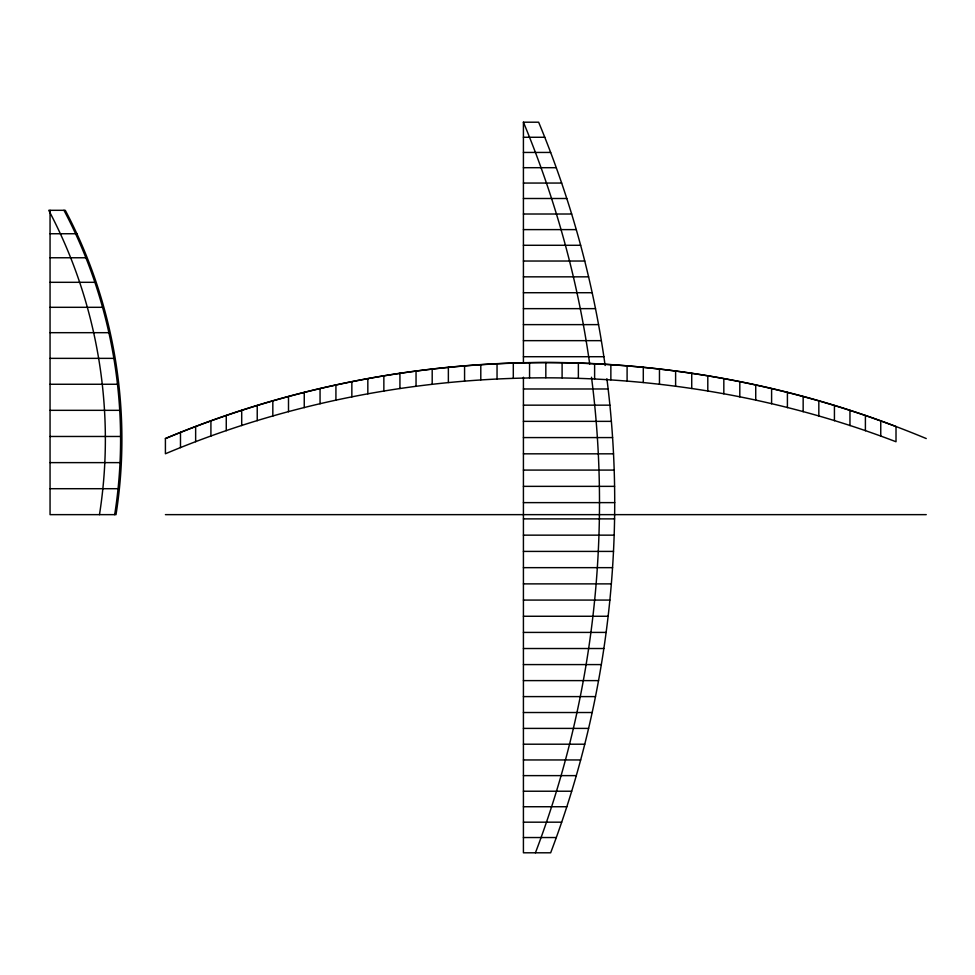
<?xml version="1.0" encoding="UTF-8"?>
<svg xmlns="http://www.w3.org/2000/svg" width="975" height="975" viewBox="0 0 975 975"><rect width="100%" height="100%" fill="white"/><g stroke="black" fill="none" stroke-linecap="round" stroke-linejoin="round"><path stroke-width="1.46" d="M523.417 377.24L523.417 852.796L550.656 852.796C607.669 702.5 627.242 538.176 606.889 378.702M523.417 362.578L523.417 122.204L538.639 122.204C571.021 200.033 593.507 282.007 605.134 365.515M114.684 514.642C131.077 411.206 113.015 302.823 63.972 210.308M99.474 514.642C115.854 411.206 97.792 302.823 48.75 210.308L65.276 210.308C114.319 302.823 132.393 411.206 116.001 514.642L50.054 514.642L50.054 210.308M535.433 852.796C592.642 702.037 612.129 537.164 591.496 377.24M165.409 438.555C395.643 341.677 662.72 337.277 896.013 426.538L896.013 441.748C662.72 352.499 395.643 356.887 165.409 453.765L165.409 438.555A989.089 989.089 0 0 1 926.25 438.555M523.417 137.268L544.769 137.268M523.417 152.441L550.656 152.441M523.417 167.7L556.286 167.7M523.417 183.056L561.673 183.056M523.417 198.498L566.804 198.498M523.417 214.012L571.679 214.012M523.417 229.613L576.298 229.613M50.054 233.744L76.891 233.744M523.417 245.286L580.661 245.286M50.054 257.766L85.91 257.766M523.417 261.032L584.756 261.032M523.417 276.839L588.607 276.839M50.054 282.311L94.953 282.311M523.417 292.719L592.191 292.719M50.054 307.308L102.655 307.308M523.417 308.648L595.506 308.648M523.417 324.626L598.565 324.626M50.054 332.682L93.6 332.682M93.795 332.682L109.017 332.682M523.417 340.653L601.368 340.653M523.417 356.716L603.903 356.716M50.054 358.361L98.585 358.361M98.792 358.361L114.002 358.361M50.054 384.26L117.609 384.26M523.417 388.976L608.168 388.976M523.417 405.161L609.899 405.161M50.054 410.329L104.41 410.329M104.605 410.329L119.827 410.329M523.417 421.358L611.374 421.358M50.054 436.471L120.644 436.471M523.417 437.58L612.58 437.58M523.417 453.826L613.507 453.826M50.054 462.625L120.059 462.625M523.417 470.084L614.177 470.084M523.417 486.354L614.579 486.354M50.054 488.707L118.072 488.707M523.417 502.625L614.713 502.625M165.409 514.642L926.25 514.642M523.417 518.883L614.579 518.883M523.417 535.153L614.177 535.153M523.417 551.411L613.507 551.411M523.417 567.657L612.58 567.657M523.417 583.879L611.374 583.879M523.417 600.076L609.899 600.076M523.417 616.261L608.168 616.261M523.417 632.409L606.17 632.409M523.417 648.521L603.903 648.521M523.417 664.584L601.368 664.584M523.417 680.611L598.565 680.611M523.417 696.601L595.506 696.601M523.417 712.518L592.191 712.518M523.417 728.398L588.607 728.398M523.417 744.205L584.756 744.205M523.417 759.952L580.661 759.952M523.417 775.625L576.298 775.625M523.417 791.225L571.679 791.225M523.417 806.739L566.804 806.739M523.417 822.181L561.673 822.181M523.417 837.537L556.286 837.537M523.417 122.204C555.616 199.582 578.029 281.044 589.717 364.041M880.754 420.895L880.754 436.117M865.398 415.521L865.398 430.731M849.956 410.39L849.956 425.6M834.429 405.515L834.429 420.725M818.829 400.896L818.829 416.106M803.156 396.533L803.156 411.742M787.41 392.425L787.41 407.648M771.603 388.586L771.603 403.796M755.735 385.003L755.735 400.213M739.806 381.676L739.806 396.898M723.828 378.617L723.828 393.839M707.801 375.826L707.801 391.036M691.726 373.291L691.726 388.501M675.614 371.024L675.614 386.234M659.466 369.025L659.466 384.235M643.293 367.283L643.293 382.505M627.096 365.82L627.096 381.03M610.862 364.613L610.862 379.823M594.616 363.675L594.616 378.897M578.37 363.005L578.37 378.227M562.1 362.602L562.1 377.825M545.829 362.468L545.829 377.691M529.559 362.602L529.559 377.825M513.301 363.005L513.301 378.227M497.043 363.675L497.043 378.897M480.797 364.613L480.797 379.823M464.575 365.82L464.575 381.03M448.366 367.283L448.366 382.505M432.193 369.025L432.193 384.235M416.045 371.024L416.045 386.234M399.933 373.291L399.933 388.501M383.857 375.826L383.857 391.036M367.831 378.617L367.831 393.839M351.853 381.676L351.853 396.898M335.924 385.003L335.924 400.213M320.056 388.586L320.056 403.796M304.249 392.425L304.249 407.648M288.502 396.533L288.502 411.742M272.829 400.896L272.829 416.106M257.229 405.515L257.229 420.725M241.702 410.39L241.702 425.6M226.261 415.521L226.261 430.731M210.917 420.895L210.917 436.117M195.646 426.538L195.646 441.748M180.485 432.425L180.485 447.635"/></g></svg>
